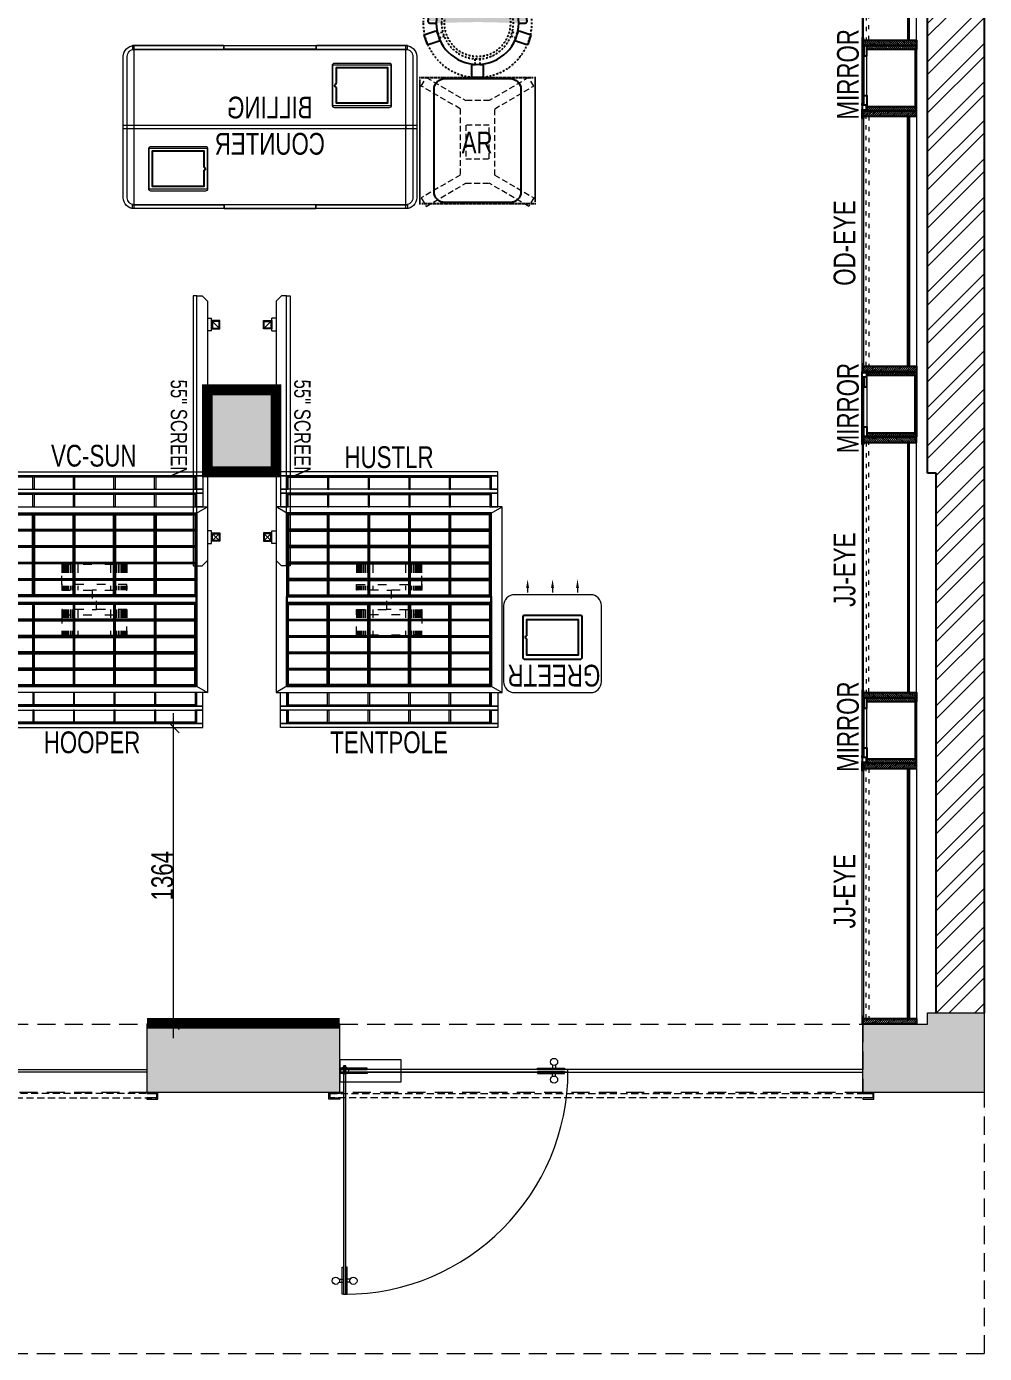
# Model space of a CAD drawing. Header units: feet. Extents: x 6760453 to 6769213, y -5286336 to -5277010.
# Drawn here: x 6764806 to 6769213, y -5286336 to -5280234 of the extents above; entities that cross this region are included whole.
import ezdxf

# ---------------------------------------------------------------- set-up
doc = ezdxf.new("R2010")
doc.units = ezdxf.units.FT
doc.header["$LTSCALE"] = 33
doc.header["$MEASUREMENT"] = 0
doc.header["$PDMODE"] = 3
doc.header["$PDSIZE"] = -1
for name, pattern in [('ACAD_ISO03W100', [30, 12, -18]), ('DASHDOT2', [0.5, 0.25, -0.125, 0, -0.125]), ('DOT', [0.25, 0, -0.25]), ('DOT2', [0.125, 0, -0.125]), ('HIDDEN', [9.525, 6.35, -3.175]), ('HIDDEN2', [4.7625, 3.175, -1.5875]), ('HIDDENX2', [0.75, 0.5, -0.25])]:
    doc.linetypes.add(name, pattern=pattern)
for name, color, linetype, lineweight in [('A-COL', 243, 'Continuous', 9), ('A-Glazing', 4, 'Continuous', 20), ('A-shutter', 8, 'Continuous', 18), ('beam', 90, 'Continuous', 9), ('column hatch', 5, 'Continuous', 0), ('Glazing', 141, 'Continuous', 15), ('HATCH', 9, 'Continuous', 9), ('LENS-DIM', 252, 'Continuous', 5), ('LENS-TEXT', 31, 'Continuous', 5), ('LENS_TEXT', 31, 'Continuous', 5), ('LK-EQPMT', 3, 'Continuous', 18), ('LK-FF&E FLOOR', 1, 'Continuous', 9), ('LK-FF&E WALL', 1, 'Continuous', 9), ('LK-IT', 3, 'Continuous', 18), ('LK-MIRROR', 133, 'Continuous', 13), ('LN-ELEVATION-1', 81, 'Continuous', 25), ('LN-ELEVATION-2', 103, 'Continuous', 20), ('LN-ELEVATION-3', 125, 'Continuous', 18), ('LN-ELEVATION-4', 145, 'Continuous', 13), ('LN-ELEVATION-5', 167, 'Continuous', 5), ('LN-HATCH', 251, 'Continuous', 0), ('PLANO-TXT', 252, 'Continuous', 5), ('rolling shutter', 1, 'Continuous', 5)]:
    doc.layers.add(name, color=color, linetype=linetype, lineweight=lineweight)
doc.layers.add('A-WALL', color=1, linetype='Continuous')
doc.styles.add('LK TXT', font='GILC____.TTF', dxfattribs={"height": 100})
doc.styles.get("Standard").update_dxf_attribs({"font": 'GILC____.TTF'})
doc.dimstyles.new('100MM', dxfattribs={"dimtxt": 100, "dimasz": 50, "dimexe": 65, "dimexo": 65, "dimtad": 1, "dimdec": 0, "dimtxsty": 'Standard', "dimblk": 'OBLIQUE', "dimcen": 2.5, "dimdle": 65, "dimclrd": 256, "dimclre": 256, "dimclrt": 1, "dimadec": 0, "dimazin": 0, "dimtfac": 1, "dimtdec": 0, "dimtmove": 1, "dimatfit": 3, "dimfxl": 1, "dimlwd": -1, "dimlwe": -1, "dimarcsym": 0})

# ---------------------------------------------------------------- blocks, each defined once
blk = doc.blocks.new('AR')
at = {"layer": 'LN-ELEVATION-2', "linetype": 'DOT', "lineweight": 25}
blk.add_lwpolyline([(0, 13.4), (530, 13.4), (530, 593.4), (0, 593.4)], close=True, dxfattribs=at)
at = {"layer": 'LN-ELEVATION-2', "lineweight": 25}
blk.add_lwpolyline([(465, 68.2), (465, 538.2, 0.414214), (415, 588.2), (115, 588.2, 0.414214), (65, 538.2), (65, 68.2, 0.414214), (115, 18.2), (415, 18.2, 0.414214)], format="xyb", close=True, dxfattribs=at)
at = {"layer": 'LN-ELEVATION-4', "linetype": 'HIDDEN2', "ltscale": 0.25}
for points in [[(185.8, 448.9), (5.9, 554), (28.5, 593.4), (211.1, 486.7)], [(344.2, 448.9), (524.1, 554), (501.5, 593.4), (318.9, 486.7)], [(185.8, 144.5), (185.8, 448.9)], [(211.1, 486.7), (318.9, 486.7)], [(344.2, 448.9), (344.2, 144.5)], [(185.8, 144.5), (5.9, 39.3), (28.5, 0), (211.1, 106.7)], [(344.2, 144.5), (524.1, 39.3), (501.5, 0), (318.9, 106.7)], [(318.9, 106.7), (211.1, 106.7)]]:
    blk.add_lwpolyline(points, dxfattribs=at)
blk.add_lwpolyline([(210.8, 374), (319.2, 374), (319.2, 219.4), (210.8, 219.4)], close=True, dxfattribs=at)
blk = doc.blocks.new('DR STOOL')
at = {"layer": 'HATCH'}
h = blk.add_hatch(dxfattribs=at)
h.set_pattern_fill('ANSI36', color=250, angle=-90)
h.set_pattern_definition([(315, (-227.81, 917.3997), (6.173926, -1.683798), [7.9375, -1.5875, 0, -1.5875])])
edge = h.paths.add_edge_path()
edge.add_line((-190, 0), (-218.7, 0))
edge.add_arc((-218.7, 9.1), 9.12, 177.61198, 270, ccw=False)
edge.add_arc((0, 0), 228, 2.38802, 177.61198, ccw=False)
edge.add_arc((218.7, 9.1), 9.12, -90, 2.38802, ccw=False)
edge.add_line((218.7, 0), (190, 0))
edge.add_arc((0, 0), 190, 0, 180)
at = {"layer": 'LN-ELEVATION-1', "color": 1, "ltscale": 100}
for p, q in [((-165.3, 189), (-165.9, 185.1)), ((-165.9, 185.1), (-153.8, 168.3)), ((-128.6, 215.5), (-165.3, 189)), ((-124.7, 214.9), (-128.6, 215.5)), ((-112.7, 198.2), (-124.7, 214.9)), ((124.8, 215), (112.5, 198.3)), ((128.7, 215.6), (124.8, 215)), ((128.7, 215.6), (124.8, 215)), ((165.2, 188.9), (128.7, 215.6)), ((165.2, 188.9), (128.7, 215.6)), ((153.7, 168.4), (165.8, 185)), ((165.8, 185), (165.2, 188.9)), ((165.8, 185), (165.2, 188.9)), ((-243, -52.2), (-244.7, -55.8)), ((-244.7, -55.8), (-230.8, -98.7)), ((-191.3, -35.5), (-243, -52.2)), ((-187.9, -37.2), (-191.3, -35.5)), ((-184.1, -48.8), (-187.9, -37.2)), ((188.1, -37), (184.1, -49.2)), ((191.4, -35.3), (188.1, -37)), ((243, -52.2), (191.4, -35.3)), ((230.7, -98.7), (244.8, -55.8)), ((244.8, -55.8), (243, -52.2)), ((-230.8, -98.7), (-227.2, -100.6)), ((-227.2, -100.6), (-175.6, -83.8)), ((-173.9, -80.4), (-177.8, -68.2)), ((-175.6, -83.8), (-173.9, -80.4)), ((177.7, -68.6), (173.9, -80.2)), ((173.9, -80.2), (175.6, -83.6)), ((175.6, -83.6), (227.2, -100.5)), ((227.2, -100.5), (230.7, -98.7)), ((-22.7, -190.2), (-25.4, -192.9)), ((-25.4, -192.9), (-25.4, -247.2)), ((-10.5, -190.2), (-22.7, -190.2)), ((22.8, -190.2), (9.9, -190.2)), ((25.4, -192.9), (22.8, -190.2)), ((25.4, -247.2), (25.4, -192.9)), ((-25.4, -247.2), (-22.6, -250)), ((-22.6, -250), (22.6, -250)), ((22.6, -250), (25.4, -247.2))]:
    blk.add_line(p, q, dxfattribs=at)
at = {"layer": 'LN-ELEVATION-1', "linetype": 'DASHDOT2'}
for p, q in [((-92.9, 170.8), (-112.7, 198.2)), ((112.5, 198.3), (92.7, 171.1)), ((-153.8, 168.3), (-134.1, 141)), ((-134.1, 141), (-130.4, 140.4)), ((-130.4, 140.4), (-120, 148)), ((-120, 148), (-105.4, 127)), ((-103.5, 159.9), (-93.5, 167.1)), ((-88.2, 139.5), (-103.5, 159.9)), ((-93.5, 167.1), (-92.9, 170.8)), ((103.7, 159.8), (88.2, 139.4)), ((92.7, 171.1), (93.3, 167.4)), ((93.3, 167.4), (103.7, 159.8)), ((105.4, 126.9), (120.1, 147.8)), ((120.1, 147.8), (130, 140.6)), ((130, 140.6), (133.7, 141.2)), ((133.7, 141.2), (153.7, 168.4)), ((-160, -40.5), (-184.1, -48.8)), ((-177.8, -68.2), (-153.4, -60.7)), ((184.1, -49.2), (159.9, -40.8)), ((153.3, -61), (177.7, -68.6)), ((-10.9, -164.6), (-10.5, -190.2)), ((9.9, -190.2), (10.4, -164.7))]:
    blk.add_line(p, q, dxfattribs=at)
at = {"layer": 'LN-ELEVATION-1', "color": 1, "ltscale": 100}
blk.add_lwpolyline([(-190, 0), (-218.7, 0, -0.426474), (-227.8, 9.5, -0.959166), (227.8, 9.5, -0.426474), (218.7, 0), (190, 0)], format="xyb", dxfattribs=at)
at = {"layer": 'LN-ELEVATION-1', "linetype": 'DASHDOT2'}
for radius in [250, 165, 153]:
    blk.add_circle((0, 0), radius, dxfattribs=at)
at = {"layer": 'LN-ELEVATION-1', "color": 1, "ltscale": 100}
blk.add_circle((0, 0), 190, dxfattribs=at)
blk = doc.blocks.new('*U39')
at = {"layer": 'A-shutter', "color": 5, "ltscale": 10}
for points in [[(41038450.5, -1561539.2), (41038450.5, -1561544.2), (41038405.5, -1561544.2), (41038405.5, -1561564.2), (41038450.5, -1561564.2), (41038450.5, -1561569.2), (41038400.5, -1561569.2), (41038400.5, -1561539.2)], [(41040840.5, -1561539.2), (41040840.5, -1561544.2), (41040885.5, -1561544.2), (41040885.5, -1561564.2), (41040840.5, -1561564.2), (41040840.5, -1561569.2), (41040890.5, -1561569.2), (41040890.5, -1561539.2)]]:
    blk.add_lwpolyline(points, close=True, dxfattribs=at)
at = {"layer": 'A-shutter', "color": 5, "linetype": 'HIDDENX2', "ltscale": 2}
blk.add_lwpolyline([(41038405.5, -1561544.2), (41038405.5, -1561564.2), (41040885.5, -1561564.2), (41040885.5, -1561544.2)], close=True, dxfattribs=at)
blk = doc.blocks.new('*U40')
at = {"layer": 'A-shutter', "color": 5, "ltscale": 10}
for points in [[(41038433.5, -1561539.2), (41038433.5, -1561544.2), (41038388.5, -1561544.2), (41038388.5, -1561564.2), (41038433.5, -1561564.2), (41038433.5, -1561569.2), (41038383.5, -1561569.2), (41038383.5, -1561539.2)], [(41040840.5, -1561539.2), (41040840.5, -1561544.2), (41040885.5, -1561544.2), (41040885.5, -1561564.2), (41040840.5, -1561564.2), (41040840.5, -1561569.2), (41040890.5, -1561569.2), (41040890.5, -1561539.2)]]:
    blk.add_lwpolyline(points, close=True, dxfattribs=at)
at = {"layer": 'A-shutter', "color": 5, "linetype": 'HIDDENX2', "ltscale": 2}
blk.add_lwpolyline([(41038388.5, -1561544.2), (41038388.5, -1561564.2), (41040885.5, -1561564.2), (41040885.5, -1561544.2)], close=True, dxfattribs=at)
blk = doc.blocks.new('A$C0752b630')
at = {"layer": 'column hatch'}
h = blk.add_hatch(color=8, dxfattribs=at)
h.dxf.hatch_style = 1
h.paths.add_polyline_path([(-5049, 270), (-5343, 270), (-5343, -40), (-5049, -40)])
h.paths.add_polyline_path([(-5049, -2549), (-5343, -2549), (-5343, -2854), (-5049, -2854)])
h.paths.add_polyline_path([(-2826, -2539), (-3308, -2539), (-3376, -2539), (-3376, -2854), (-2826, -2854)])
h.paths.add_polyline_path([(451, -2539), (-436, -2539), (-436, -2854), (451, -2854)])
h.paths.add_polyline_path([(3417, -2488), (3155, -2488), (3155, -2539), (2858, -2539), (2858, -2854), (3417, -2854)])
h.paths.add_polyline_path([(158, 378), (-158, 378), (-158, 0), (158, 0)])
h.paths.add_polyline_path([(-3101, 286), (-3158, 286), (-3376, 286), (-3376, -19), (-3161, -19), (-3103, -19)])
h.paths.add_polyline_path([(-3085, 3075), (-3365, 3075), (-3365, 2773), (-3085, 2773)])
h.paths.add_polyline_path([(190, 3090), (-158, 3090), (-158, 2714), (190, 2714)])
h.paths.add_polyline_path([(3417, 5272), (3105, 5272), (3105, 4860), (3417, 4860)])
h.paths.add_polyline_path([(3417, 3087), (3105, 3087), (3105, 2748), (3417, 2748)])
at = {"layer": 'LN-HATCH'}
h = blk.add_hatch(dxfattribs=at)
h.set_pattern_fill('ANSI32', color=256, scale=333, angle=180)
h.set_pattern_definition([(225, (-7066004.11, 5282751.5), (88.2999593, -88.2999593), []), (225, (-7066062.98, 5282751.5), (88.2999593, -88.2999593), [])])
h.paths.add_polyline_path([(3417, 2748), (3155, 2748), (3155, -6), (3195, -6), (3195, -2488), (3417, -2488)])
h.paths.add_polyline_path([(3417, 4860), (3187, 4860), (3187, 3087), (3417, 3087)])
h.paths.add_polyline_path([(3105, 5272), (-3365, 5272), (-3365, 3075), (-3135, 3075), (-3135, 5042), (3105, 5042)])
at = {"layer": 'A-COL'}
for p, q in [((-158, 0), (-158, 378)), ((158, 378), (-158, 378)), ((158, 0), (158, 378)), ((158, 0), (-158, 0)), ((3155, -2539), (3155, -2488)), ((3155, -2488), (3417, -2488)), ((3417, -2854), (3417, -2488)), ((451, -2539), (-436, -2539)), ((-436, -2539), (-436, -2854)), ((451, -2854), (451, -2539)), ((2858, -2854), (2858, -2539)), ((2858, -2539), (3155, -2539)), ((451, -2854), (-436, -2854)), ((3417, -2854), (2858, -2854))]:
    blk.add_line(p, q, dxfattribs=at)
at = {"layer": 'A-Glazing'}
for points in [[(-2826, -2748.1), (-436, -2748.1), (-436, -2760.1), (-2826, -2760.1)], [(2858, -2748.1), (451, -2748.1), (451, -2760.1), (2858, -2760.1)]]:
    blk.add_lwpolyline(points, close=True, dxfattribs=at)
at = {"layer": 'A-WALL'}
for p, q in [((3417, -2488), (3417, 4860)), ((3155, -6), (3155, 2748)), ((3195, -6), (3155, -6)), ((3195, -2488), (3195, -6))]:
    blk.add_line(p, q, dxfattribs=at)
at = {"layer": 'beam', "linetype": 'HIDDEN', "ltscale": 0.4}
for p, q in [((3417, -4054), (3417, -2854)), ((-5343, -4054), (3417, -4054))]:
    blk.add_line(p, q, dxfattribs=at)
for points in [[(-2826, -2539), (-436, -2539), (-436, -2854), (-2826, -2854)], [(451, -2539), (2858, -2539), (2858, -2854), (451, -2854)]]:
    blk.add_lwpolyline(points, close=True, dxfattribs=at)
at = {"layer": 'rolling shutter'}
blk.add_blockref('*U39', (-41041276.5, 1558685.2), dxfattribs=at)
at = {"layer": 'rolling shutter', "xscale": -1}
blk.add_blockref('*U40', (41041291.5, 1558685.2), dxfattribs=at)
blk = doc.blocks.new('MIRROR')
at = {"layer": 'LN-HATCH', "ltscale": 0.5}
h = blk.add_hatch(dxfattribs=at)
h.set_pattern_fill('ANSI31', color=256, scale=2)
h.set_pattern_definition([(45, (4060433.7416, 1708720.787), (-4.4901280605, 4.4901280605), [])])
h.paths.add_polyline_path([(212.9, 101.3), (230.9, 101.3), (230.9, -127.7), (212.9, -127.7)])
h.paths.add_polyline_path([(230.9, 95.3), (494.9, 95.3), (494.9, 101.3), (230.9, 101.3)])
h.paths.add_polyline_path([(512.9, 101.3), (494.9, 101.3), (494.9, -127.7), (512.9, -127.7)])
at = {"layer": 'Defpoints'}
blk.add_lwpolyline([(512.9, 101.3), (212.9, 101.3), (212.9, -148.7), (512.9, -148.7)], close=True, dxfattribs=at)
at = {"layer": 'LN-ELEVATION-1'}
for points in [[(212.9, 101.3), (230.9, 101.3), (230.9, -127.7), (212.9, -127.7)], [(230.9, 95.3), (494.9, 95.3), (494.9, 101.3), (230.9, 101.3)], [(512.9, 101.3), (494.9, 101.3), (494.9, -127.7), (512.9, -127.7)], [(259.9, -141.7), (259.9, -127.7), (214.9, -127.7), (214.9, -148.7), (223.9, -148.7), (223.9, -147.2), (216.4, -147.2), (216.4, -141.7)], [(442.9, -141.7), (442.9, -127.7), (487.9, -127.7), (487.9, -148.7), (478.9, -148.7), (478.9, -147.2), (486.4, -147.2), (486.4, -141.7)], [(504.9, -148.7), (504.9, -147.2), (509.4, -147.2), (509.4, -129.2), (487.9, -129.2), (487.9, -127.7), (510.9, -127.7), (510.9, -148.7)]]:
    blk.add_lwpolyline(points, close=True, dxfattribs=at)
at = {"layer": 'LN-ELEVATION-2', "color": 4, "lineweight": 0}
blk.add_lwpolyline([(216.4, -141.7), (486.4, -141.7), (486.4, -147.2), (216.4, -147.2)], close=True, dxfattribs=at)
at = {"layer": 'LN-ELEVATION-2'}
blk.add_lwpolyline([(259.9, -141.7), (442.9, -141.7), (442.9, -127.7), (259.9, -127.7)], close=True, dxfattribs=at)
at = {"layer": 'LN-ELEVATION-4', "ltscale": 0.5}
blk.add_line((478.9, -148.7), (223.9, -148.7), dxfattribs=at)
blk = doc.blocks.new('JJ SH 1200')
at = {"layer": 'LN-HATCH', "ltscale": 0.5}
h = blk.add_hatch(dxfattribs=at)
h.set_pattern_fill('ANSI31', color=256, scale=2)
h.set_pattern_definition([(45, (4097187.331, 1708800.267), (-4.4901280605, 4.4901280605), [])])
h.paths.add_polyline_path([(792.1, 220), (792.1, 30), (786.1, 30), (786.1, 20), (792.1, 20), (792.1, -24), (767.1, -24), (767.1, 220)])
h.paths.add_polyline_path([(-382.9, 180), (767.1, 180), (767.1, 186), (-382.9, 186)])
h.paths.add_polyline_path([(757.1, -24), (757.1, -30), (792.1, -30), (792.1, -24)])
h.paths.add_polyline_path([(-407.9, 220), (-407.9, 30), (-401.9, 30), (-401.9, 20), (-407.9, 20), (-407.9, -24), (-382.9, -24), (-382.9, 220)])
h.paths.add_polyline_path([(-372.9, -24), (-372.9, -30), (-407.9, -30), (-407.9, -24)])
at = {"layer": 'LN-ELEVATION-1', "ltscale": 0.5}
for points in [[(-407.9, 220), (-407.9, 30), (-401.9, 30), (-401.9, 20), (-407.9, 20), (-407.9, -24), (-382.9, -24), (-382.9, 220)], [(-382.9, 180), (767.1, 180), (767.1, 186), (-382.9, 186)], [(792.1, 220), (792.1, 30), (786.1, 30), (786.1, 20), (792.1, 20), (792.1, -24), (767.1, -24), (767.1, 220)], [(-372.9, -24), (-372.9, -30), (-407.9, -30), (-407.9, -24)], [(757.1, -24), (757.1, -30), (792.1, -30), (792.1, -24)]]:
    blk.add_lwpolyline(points, close=True, dxfattribs=at)
at = {"layer": 'LN-ELEVATION-3', "ltscale": 0.5}
for p, q in [((767.1, 220), (-382.9, 220)), ((757.1, -24), (-372.9, -24)), ((-372.9, -30), (757.1, -30))]:
    blk.add_line(p, q, dxfattribs=at)
at = {"layer": 'LN-ELEVATION-4', "linetype": 'ACAD_ISO03W100', "ltscale": 0.05}
blk.add_lwpolyline([(767.1, 0), (-382.9, 0), (-382.9, -12), (767.1, -12)], close=True, dxfattribs=at)
blk = doc.blocks.new('ffgd')
at = {"layer": 'LN-ELEVATION-4', "linetype": 'ACAD_ISO03W100', "ltscale": 0.1}
blk.add_lwpolyline([(0, 47.3), (0, -41.5), (-20, -41.5), (-20, 47.3)], close=True, dxfattribs=at)
at = {"layer": 'LN-ELEVATION-5', "linetype": 'ACAD_ISO03W100', "ltscale": 0.1}
for p, q in [((-159.9, 165.7), (-159.9, 47.3)), ((-159.7, 165.7), (-159.7, 47.3)), ((-159.4, 165.7), (-159.4, 47.3)), ((-159, 165.7), (-159, 47.3)), ((-158.5, 165.7), (-158.5, 47.3)), ((-157.9, 165.7), (-157.9, 47.3)), ((-157.1, 165.7), (-157.1, 47.3)), ((-156.1, 165.7), (-156.1, 47.3)), ((-154.1, 165.7), (-154.1, 47.3)), ((-151.1, 165.7), (-151.1, 47.3)), ((-146.1, 165.7), (-146.1, 47.3)), ((-141.1, 165.7), (-141.1, 47.3)), ((-135.1, 165.7), (-135.1, 47.3)), ((-128.1, 165.7), (-128.1, 47.3)), ((-120.1, 165.7), (-120.1, 47.3)), ((-111.1, 165.7), (-111.1, 47.3)), ((-102.1, 165.7), (-102.1, 47.3)), ((-85, 165.7), (-85, 47.3)), ((65, 165.7), (65, 47.3)), ((82.1, 165.7), (82.1, 47.3)), ((91.1, 165.7), (91.1, 47.3)), ((100.1, 165.7), (100.1, 47.3)), ((108.1, 165.7), (108.1, 47.3)), ((115.1, 165.7), (115.1, 47.3)), ((121.1, 165.7), (121.1, 47.3)), ((126.1, 165.7), (126.1, 47.3)), ((131.1, 165.7), (131.1, 47.3)), ((134.1, 165.7), (134.1, 47.3)), ((136.1, 165.7), (136.1, 47.3)), ((137.1, 165.7), (137.1, 47.3)), ((137.9, 165.7), (137.9, 47.3)), ((138.5, 165.7), (138.5, 47.3)), ((139, 165.7), (139, 47.3)), ((139.4, 165.7), (139.4, 47.3)), ((139.7, 165.7), (139.7, 47.3)), ((139.9, 165.7), (139.9, 47.3)), ((-159.9, -41.5), (-159.9, -159.9)), ((-159.7, -41.5), (-159.7, -159.9)), ((-159.4, -41.5), (-159.4, -159.9)), ((-159, -41.5), (-159, -159.9)), ((-158.5, -41.5), (-158.5, -159.9)), ((-157.9, -41.5), (-157.9, -159.9)), ((-157.1, -41.5), (-157.1, -159.9)), ((-156.1, -41.5), (-156.1, -159.9)), ((-154.1, -41.5), (-154.1, -159.9)), ((-151.1, -41.5), (-151.1, -159.9)), ((-146.1, -41.5), (-146.1, -159.9)), ((-141.1, -41.5), (-141.1, -159.9)), ((-135.1, -41.5), (-135.1, -159.9)), ((-128.1, -41.5), (-128.1, -159.9)), ((-120.1, -41.5), (-120.1, -159.9)), ((-111.1, -41.5), (-111.1, -159.9)), ((-102.1, -41.5), (-102.1, -159.9)), ((-85, -41.5), (-85, -159.9)), ((65, -41.5), (65, -159.9)), ((82.1, -41.5), (82.1, -159.9)), ((91.1, -41.5), (91.1, -159.9)), ((100.1, -41.5), (100.1, -159.9)), ((108.1, -41.5), (108.1, -159.9)), ((115.1, -41.5), (115.1, -159.9)), ((121.1, -41.5), (121.1, -159.9)), ((126.1, -41.5), (126.1, -159.9)), ((131.1, -41.5), (131.1, -159.9)), ((134.1, -41.5), (134.1, -159.9)), ((136.1, -41.5), (136.1, -159.9)), ((137.1, -41.5), (137.1, -159.9)), ((137.9, -41.5), (137.9, -159.9)), ((138.5, -41.5), (138.5, -159.9)), ((139, -41.5), (139, -159.9)), ((139.4, -41.5), (139.4, -159.9)), ((139.7, -41.5), (139.7, -159.9)), ((139.9, -41.5), (139.9, -159.9))]:
    blk.add_line(p, q, dxfattribs=at)
for points in [[(140, 73), (140, 165.7), (-160, 165.7), (-160, 73)], [(140, -67.1), (140, -159.9), (-160, -159.9), (-160, -67.1)]]:
    blk.add_lwpolyline(points, dxfattribs=at)
for points in [[(140, 73), (140, 47.3), (-160, 47.3), (-160, 73)], [(140, -41.5), (140, -67.1), (-160, -67.1), (-160, -41.5)]]:
    blk.add_lwpolyline(points, close=True, dxfattribs=at)
blk = doc.blocks.new('EURO 1040 x 1175')
at = {"layer": 'LN-ELEVATION-1'}
for points in [[(-470, -327.4), (470, -327.4), (470, 467.6), (-470, 467.6)], [(-470, 85.1), (470, 85.1), (470, 467.6), (-470, 467.6)], [(-283.2, 85.1), (-277.2, 85.1), (-277.2, 467.6), (-283.2, 467.6)], [(-96.4, 85.1), (-90.4, 85.1), (-90.4, 467.6), (-96.4, 467.6)], [(90.4, 85.1), (96.4, 85.1), (96.4, 467.6), (90.4, 467.6)], [(277.2, 85.1), (283.2, 85.1), (283.2, 467.6), (277.2, 467.6)], [(-470, 386.6), (-283.2, 386.6), (-283.2, 392.6), (-470, 392.6)], [(-277.2, 386.6), (-96.4, 386.6), (-96.4, 392.6), (-277.2, 392.6)], [(-90.4, 386.6), (90.4, 386.6), (90.4, 392.6), (-90.4, 392.6)], [(96.4, 386.6), (277.2, 386.6), (277.2, 392.6), (96.4, 392.6)], [(283.2, 386.6), (470, 386.6), (470, 392.6), (283.2, 392.6)], [(-470, 311.2), (-283.2, 311.2), (-283.2, 317.2), (-470, 317.2)], [(-277.2, 311.2), (-96.4, 311.2), (-96.4, 317.2), (-277.2, 317.2)], [(-90.4, 311.2), (90.4, 311.2), (90.4, 317.2), (-90.4, 317.2)], [(96.4, 311.2), (277.2, 311.2), (277.2, 317.2), (96.4, 317.2)], [(283.2, 311.2), (470, 311.2), (470, 317.2), (283.2, 317.2)], [(-470, 235.8), (-283.2, 235.8), (-283.2, 241.8), (-470, 241.8)], [(-277.2, 235.8), (-96.4, 235.8), (-96.4, 241.8), (-277.2, 241.8)], [(-90.4, 235.8), (90.4, 235.8), (90.4, 241.8), (-90.4, 241.8)], [(96.4, 235.8), (277.2, 235.8), (277.2, 241.8), (96.4, 241.8)], [(283.2, 235.8), (470, 235.8), (470, 241.8), (283.2, 241.8)], [(-470, 160.4), (-283.2, 160.4), (-283.2, 166.4), (-470, 166.4)], [(-277.2, 160.4), (-96.4, 160.4), (-96.4, 166.4), (-277.2, 166.4)], [(-90.4, 160.4), (90.4, 160.4), (90.4, 166.4), (-90.4, 166.4)], [(96.4, 160.4), (277.2, 160.4), (277.2, 166.4), (96.4, 166.4)], [(283.2, 160.4), (470, 160.4), (470, 166.4), (283.2, 166.4)], [(-470, 85.1), (470, 85.1), (470, 55.1), (-470, 55.1)], [(-470, 55.1), (470, 55.1), (470, -327.4), (-470, -327.4)], [(-283.2, 55.1), (-277.2, 55.1), (-277.2, -327.4), (-283.2, -327.4)], [(-96.4, 55.1), (-90.4, 55.1), (-90.4, -327.4), (-96.4, -327.4)], [(90.4, 55.1), (96.4, 55.1), (96.4, -327.4), (90.4, -327.4)], [(277.2, 55.1), (283.2, 55.1), (283.2, -327.4), (277.2, -327.4)], [(-470, -20.3), (-283.2, -20.3), (-283.2, -26.3), (-470, -26.3)], [(-277.2, -20.3), (-96.4, -20.3), (-96.4, -26.3), (-277.2, -26.3)], [(-90.4, -20.3), (90.4, -20.3), (90.4, -26.3), (-90.4, -26.3)], [(96.4, -20.3), (277.2, -20.3), (277.2, -26.3), (96.4, -26.3)], [(283.2, -20.3), (470, -20.3), (470, -26.3), (283.2, -26.3)], [(-470, -95.7), (-283.2, -95.7), (-283.2, -101.7), (-470, -101.7)], [(-277.2, -95.7), (-96.4, -95.7), (-96.4, -101.7), (-277.2, -101.7)], [(-90.4, -95.7), (90.4, -95.7), (90.4, -101.7), (-90.4, -101.7)], [(96.4, -95.7), (277.2, -95.7), (277.2, -101.7), (96.4, -101.7)], [(283.2, -95.7), (470, -95.7), (470, -101.7), (283.2, -101.7)], [(-470, -171.1), (-283.2, -171.1), (-283.2, -177.1), (-470, -177.1)], [(-277.2, -171.1), (-96.4, -171.1), (-96.4, -177.1), (-277.2, -177.1)], [(-90.4, -171.1), (90.4, -171.1), (90.4, -177.1), (-90.4, -177.1)], [(96.4, -171.1), (277.2, -171.1), (277.2, -177.1), (96.4, -177.1)], [(283.2, -171.1), (470, -171.1), (470, -177.1), (283.2, -177.1)], [(-470, -246.4), (-283.2, -246.4), (-283.2, -252.4), (-470, -252.4)], [(-277.2, -246.4), (-96.4, -246.4), (-96.4, -252.4), (-277.2, -252.4)], [(-90.4, -246.4), (90.4, -246.4), (90.4, -252.4), (-90.4, -252.4)], [(96.4, -246.4), (277.2, -246.4), (277.2, -252.4), (96.4, -252.4)], [(283.2, -246.4), (470, -246.4), (470, -252.4), (283.2, -252.4)]]:
    blk.add_lwpolyline(points, close=True, dxfattribs=at)
for points in [[(-283.2, 461.6), (-464, 461.6), (-464, 317.2)], [(-96.4, 461.6), (-277.2, 461.6)], [(90.4, 461.6), (-90.4, 461.6)], [(277.2, 461.6), (96.4, 461.6)], [(464, 317.2), (464, 461.6), (283.2, 461.6)], [(-464, 311.2), (-464, 241.8)], [(464, 241.8), (464, 311.2)], [(-464, 235.8), (-464, 166.4)], [(464, 166.4), (464, 235.8)], [(-464, 160.4), (-464, 91.1), (-283.2, 91.1)], [(283.2, 91.1), (464, 91.1), (464, 160.4)], [(-277.2, 91.1), (-96.4, 91.1)], [(-90.4, 91.1), (90.4, 91.1)], [(96.4, 91.1), (277.2, 91.1)], [(-464, -20.3), (-464, 49.1), (-283.2, 49.1)], [(-277.2, 49.1), (-96.4, 49.1)], [(-90.4, 49.1), (90.4, 49.1)], [(96.4, 49.1), (277.2, 49.1)], [(283.2, 49.1), (464, 49.1), (464, -20.3)], [(-464, -95.7), (-464, -26.3)], [(464, -26.3), (464, -95.7)], [(-464, -171.1), (-464, -101.7)], [(464, -101.7), (464, -171.1)], [(-283.2, -321.4), (-464, -321.4), (-464, -177.1)], [(464, -177.1), (464, -321.4), (283.2, -321.4)], [(-96.4, -321.4), (-277.2, -321.4)], [(90.4, -321.4), (-90.4, -321.4)], [(277.2, -321.4), (96.4, -321.4)]]:
    blk.add_lwpolyline(points, dxfattribs=at)
at = {"layer": 'LN-ELEVATION-2'}
blk.add_lwpolyline([(-520, -357.4), (520, -357.4), (520, 497.6), (-520, 497.6)], close=True, dxfattribs=at)
for points in [[(-470, 467.6), (-520, 497.6)], [(470, 467.6), (520, 497.6)], [(-470, -327.4), (-520, -357.4)], [(470, -327.4), (520, -357.4)]]:
    blk.add_lwpolyline(points, dxfattribs=at)
at = {"layer": 'LN-ELEVATION-3'}
for points in [[(-500, 559.6), (500, 559.6), (500, 577.6), (-500, 577.6)], [(-500, 497.6), (-470, 497.6), (-470, 559.6), (-500, 559.6)], [(470, 497.6), (500, 497.6), (500, 559.6), (470, 559.6)], [(-500, -357.4), (-470, -357.4), (-470, -419.4), (-500, -419.4)], [(470, -357.4), (500, -357.4), (500, -419.4), (470, -419.4)], [(-500, -419.4), (500, -419.4), (500, -437.4), (-500, -437.4)]]:
    blk.add_lwpolyline(points, close=True, dxfattribs=at)
at = {"layer": 'LN-ELEVATION-4'}
for points in [[(-500, 639.6), (500, 639.6), (500, 657.6), (-500, 657.6)], [(-500, 577.6), (-470, 577.6), (-470, 639.6), (-500, 639.6)], [(470, 577.6), (500, 577.6), (500, 639.6), (470, 639.6)], [(-470, 497.6), (-464, 497.6), (-464, 559.6), (-470, 559.6)], [(-464, 553.6), (-283.2, 553.6), (-283.2, 559.6), (-464, 559.6)], [(-283.2, 497.6), (-277.2, 497.6), (-277.2, 559.6), (-283.2, 559.6)], [(-277.2, 553.6), (-96.4, 553.6), (-96.4, 559.6), (-277.2, 559.6)], [(-96.4, 497.6), (-90.4, 497.6), (-90.4, 559.6), (-96.4, 559.6)], [(-90.4, 553.6), (90.4, 553.6), (90.4, 559.6), (-90.4, 559.6)], [(90.4, 497.6), (96.4, 497.6), (96.4, 559.6), (90.4, 559.6)], [(96.4, 553.6), (277.2, 553.6), (277.2, 559.6), (96.4, 559.6)], [(277.2, 497.6), (283.2, 497.6), (283.2, 559.6), (277.2, 559.6)], [(283.2, 553.6), (464, 553.6), (464, 559.6), (283.2, 559.6)], [(464, 497.6), (470, 497.6), (470, 559.6), (464, 559.6)], [(-470, -357.4), (-464, -357.4), (-464, -419.4), (-470, -419.4)], [(-283.2, -357.4), (-277.2, -357.4), (-277.2, -419.4), (-283.2, -419.4)], [(-96.4, -357.4), (-90.4, -357.4), (-90.4, -419.4), (-96.4, -419.4)], [(90.4, -357.4), (96.4, -357.4), (96.4, -419.4), (90.4, -419.4)], [(277.2, -357.4), (283.2, -357.4), (283.2, -419.4), (277.2, -419.4)], [(464, -357.4), (470, -357.4), (470, -419.4), (464, -419.4)], [(-464, -413.4), (-283.2, -413.4), (-283.2, -419.4), (-464, -419.4)], [(-277.2, -413.4), (-96.4, -413.4), (-96.4, -419.4), (-277.2, -419.4)], [(-90.4, -413.4), (90.4, -413.4), (90.4, -419.4), (-90.4, -419.4)], [(96.4, -413.4), (277.2, -413.4), (277.2, -419.4), (96.4, -419.4)], [(283.2, -413.4), (464, -413.4), (464, -419.4), (283.2, -419.4)], [(-500, -437.4), (-470, -437.4), (-470, -499.4), (-500, -499.4)], [(470, -437.4), (500, -437.4), (500, -499.4), (470, -499.4)], [(-500, -499.4), (500, -499.4), (500, -517.4), (-500, -517.4)]]:
    blk.add_lwpolyline(points, close=True, dxfattribs=at)
at = {"layer": 'LN-ELEVATION-5'}
for points in [[(-470, 577.6), (-464, 577.6), (-464, 639.6), (-470, 639.6)], [(-464, 633.6), (-283.2, 633.6), (-283.2, 639.6), (-464, 639.6)], [(-283.2, 577.6), (-277.2, 577.6), (-277.2, 639.6), (-283.2, 639.6)], [(-277.2, 633.6), (-96.4, 633.6), (-96.4, 639.6), (-277.2, 639.6)], [(-96.4, 577.6), (-90.4, 577.6), (-90.4, 639.6), (-96.4, 639.6)], [(-90.4, 633.6), (90.4, 633.6), (90.4, 639.6), (-90.4, 639.6)], [(90.4, 577.6), (96.4, 577.6), (96.4, 639.6), (90.4, 639.6)], [(96.4, 633.6), (277.2, 633.6), (277.2, 639.6), (96.4, 639.6)], [(277.2, 577.6), (283.2, 577.6), (283.2, 639.6), (277.2, 639.6)], [(283.2, 633.6), (464, 633.6), (464, 639.6), (283.2, 639.6)], [(464, 577.6), (470, 577.6), (470, 639.6), (464, 639.6)], [(-470, -437.4), (-464, -437.4), (-464, -499.4), (-470, -499.4)], [(-283.2, -437.4), (-277.2, -437.4), (-277.2, -499.4), (-283.2, -499.4)], [(-96.4, -437.4), (-90.4, -437.4), (-90.4, -499.4), (-96.4, -499.4)], [(90.4, -437.4), (96.4, -437.4), (96.4, -499.4), (90.4, -499.4)], [(277.2, -437.4), (283.2, -437.4), (283.2, -499.4), (277.2, -499.4)], [(464, -437.4), (470, -437.4), (470, -499.4), (464, -499.4)], [(-464, -493.4), (-283.2, -493.4), (-283.2, -499.4), (-464, -499.4)], [(-277.2, -493.4), (-96.4, -493.4), (-96.4, -499.4), (-277.2, -499.4)], [(-90.4, -493.4), (90.4, -493.4), (90.4, -499.4), (-90.4, -499.4)], [(96.4, -493.4), (277.2, -493.4), (277.2, -499.4), (96.4, -499.4)], [(283.2, -493.4), (464, -493.4), (464, -499.4), (283.2, -499.4)]]:
    blk.add_lwpolyline(points, close=True, dxfattribs=at)
at = {"layer": 'LENS-DIM'}
blk.add_blockref('ffgd', (10, 67.1), dxfattribs=at)
blk = doc.blocks.new('GREETR 450x450')
at = {"layer": 'LN-ELEVATION-1', "linetype": 'ByBlock', "lineweight": -2}
for p, q in [((481.3, 339.7), (461, 339.7)), ((481.3, 225), (461, 225)), ((481.3, 110.3), (461, 110.3))]:
    blk.add_line(p, q, dxfattribs=at)
at = {"layer": 'LN-ELEVATION-1'}
for points in [[(355.5, 98.3), (355.5, 352.3, 0.414214), (345.5, 362.3), (163.5, 362.3, 0.414214), (153.5, 352.3), (153.5, 98.3, 0.414214), (163.5, 88.3), (345.5, 88.3, 0.414214)], [(264, 342.8), (336.5, 342.8), (336.5, 107.8), (172.5, 107.8), (172.5, 342.8), (245, 342.8, 0.327538), (246.9, 344.2, -0.733799), (262.1, 344.2, 0.327538)]]:
    blk.add_lwpolyline(points, format="xyb", close=True, dxfattribs=at)
at = {"layer": 'LN-ELEVATION-1', "linetype": 'ByBlock', "lineweight": -2}
for points in [[(481.3, 346.4), (481.3, 333.1), (521.3, 339.7)], [(481.3, 231.7), (481.3, 218.3), (521.3, 225)], [(481.3, 116.9), (481.3, 103.6), (521.3, 110.3)]]:
    blk.add_solid(points, dxfattribs=at)
at = {"layer": 'LN-ELEVATION-2'}
blk.add_lwpolyline([(50, 0), (400, 0, 0.414214), (450, 50), (450, 400, 0.414214), (400, 450), (50, 450, 0.414214), (0, 400), (0, 50, 0.414214)], format="xyb", close=True, dxfattribs=at)
at = {"layer": 'LENS-TEXT', "color": 0, "linetype": 'Continuous', "ltscale": 3, "insert": (78.9, 218.7), "char_height": 100, "attachment_point": 5, "rotation": 90, "style": 'LK TXT'}
blk.add_mtext_dynamic_manual_height_columns('GREETR', width=353.056, gutter_width=0.5, heights=[0], dxfattribs=at)
blk = doc.blocks.new('Entrance Door')
at = {"layer": 'Glazing', "ltscale": 111}
blk.add_hatch(color=256, dxfattribs=at).paths.add_polyline_path([(18, -34.8), (18, -1235), (30, -1235), (30, -34.8)])
at = {"layer": 'Glazing'}
for p, q in [((30, -54.2), (18, -66.2)), ((1117.8, -31.3), (1117.8, -54.3)), ((1117.8, -89.2), (1117.8, -66.3)), ((1132.8, -31.3), (1132.8, -54.3)), ((1132.8, -89.2), (1132.8, -66.3))]:
    blk.add_line(p, q, dxfattribs=at)
at = {"layer": 'Glazing', "ltscale": 44}
for p, q in [((-4.9, -1156.3), (18, -1156.3)), ((-4.9, -1171.3), (18, -1171.3)), ((52.9, -1156.3), (30, -1156.3)), ((52.9, -1171.3), (30, -1171.3))]:
    blk.add_line(p, q, dxfattribs=at)
at = {"layer": 'Glazing'}
for points in [[(320, -120.5), (0, -120.5), (0, 0), (320, 0)], [(0, -54.2), (142.5, -54.2), (142.5, -46.8), (0, -46.8)], [(0, -66.2), (142.5, -66.2), (142.5, -73.7), (0, -73.7)], [(1180.8, -54.3), (1038.3, -54.3), (1038.3, -46.8), (1180.8, -46.8)], [(1180.8, -66.3), (1038.3, -66.3), (1038.3, -73.8), (1180.8, -73.8)]]:
    blk.add_lwpolyline(points, close=True, dxfattribs=at)
at = {"layer": 'Glazing', "ltscale": 222}
blk.add_lwpolyline([(-1.5, -66.2), (1198.8, -66.2), (1198.8, -54.2), (-1.5, -54.2)], close=True, dxfattribs=at)
at = {"layer": 'Glazing', "ltscale": 111}
blk.add_lwpolyline([(18, -34.8), (18, -1235), (30, -1235), (30, -34.8)], close=True, dxfattribs=at)
at = {"layer": 'Glazing', "ltscale": 44}
for points in [[(18, -1092.5), (18, -1235), (10.5, -1235), (10.5, -1092.5)], [(30, -1092.5), (30, -1235), (37.5, -1235), (37.5, -1092.5)]]:
    blk.add_lwpolyline(points, close=True, dxfattribs=at)
at = {"layer": 'Glazing'}
for centre, radius in [((1125.3, -13.9), 19), ((24, -58.7), 19.8), ((1125.3, -106.6), 19)]:
    blk.add_circle(centre, radius, dxfattribs=at)
at = {"layer": 'Glazing', "ltscale": 44}
for centre in [(-22.4, -1163.8), (70.4, -1163.8)]:
    blk.add_circle(centre, 19, dxfattribs=at)
at = {"layer": 'Glazing', "ltscale": 222}
blk.add_arc((24, -60.2), 1174.8, 270, 359.99955, dxfattribs=at)
blk = doc.blocks.new('_Oblique')
at = {"color": 0, "lineweight": -2}
blk.add_line((-0.5, -0.5), (0.5, 0.5), dxfattribs=at)
blk = doc.blocks.new('*D44')
at = {"layer": 'Defpoints', "color": 0}
for p in [(6765474.5, -5283457.2), (6765483.1, -5283457.2), (6765474.5, -5284821.2)]:
    blk.add_point(p, dxfattribs=at)
at = {"layer": 'LENS-DIM'}
blk.add_line((6765483.1, -5284886.2), (6765483.1, -5283392.2), dxfattribs=at)
at = {"layer": 'LENS-DIM', "linetype": 'DOT2'}
for p, q in [((6765539.5, -5283457.2), (6765548.1, -5283457.2)), ((6765539.5, -5284821.2), (6765548.1, -5284821.2))]:
    blk.add_line(p, q, dxfattribs=at)
at = {"layer": 'LENS-DIM', "xscale": 50, "yscale": 50, "zscale": 50}
for p, rotation in [((6765483.1, -5283457.2), 90), ((6765483.1, -5284821.2), 270)]:
    blk.add_blockref('_Oblique', p, dxfattribs=dict(at, rotation=rotation))
at = {"layer": 'LENS-DIM', "color": 1, "insert": (6765431.4, -5284139.2), "char_height": 100, "attachment_point": 5, "rotation": 90}
blk.add_mtext('1364', dxfattribs=at)
blk = doc.blocks.new('I-PAD Frame')
at = {"color": 3, "linetype": 'Continuous'}
blk.add_lwpolyline([(357868.7, -232321.1), (358122.7, -232321.1, 0.414214), (358132.7, -232311.1), (358132.7, -232129.1, 0.414214), (358122.7, -232119.1), (357868.7, -232119.1, 0.414214), (357858.7, -232129.1), (357858.7, -232311.1, 0.414214)], format="xyb", close=True, dxfattribs=at)
at = {"color": 3, "linetype": 'Continuous', "lineweight": 25}
blk.add_lwpolyline([(358113.2, -232229.7), (358113.2, -232302.1), (357878.2, -232302.1), (357878.2, -232138.1), (358113.2, -232138.1), (358113.2, -232210.6, 0.327538), (358114.6, -232212.5, -0.733799), (358114.6, -232227.8, 0.327538)], format="xyb", close=True, dxfattribs=at)
blk = doc.blocks.new('Billing Counter-1350')
at = {"color": 5, "linetype": 'HIDDENX2', "ltscale": 0.025}
for p, q in [((-625, -375), (-625, 375)), ((625, -375), (625, 375))]:
    blk.add_line(p, q, dxfattribs=at)
at = {"color": 0, "linetype": 'Continuous'}
for p, q in [((625, 375), (-625, 375)), ((675, -325), (675, 325)), ((-625, -375), (625, -375))]:
    blk.add_line(p, q, dxfattribs=at)
at = {"color": 2, "linetype": 'Continuous'}
blk.add_line((624, -375), (625, -375), dxfattribs=at)
at = {"color": 2, "linetype": 'HIDDENX2', "ltscale": 0.025}
for points in [[(-633, 375), (-212.4, 375), (-212.4, 358), (-633, 358)], [(210.3, 375), (-210.3, 375), (-210.3, 358), (210.3, 358)], [(212.3, 375), (632.9, 375), (632.9, 358), (212.3, 358)], [(-633, -375), (-212.4, -375), (-212.4, -358), (-633, -358)], [(210.3, -375), (-210.3, -375), (-210.3, -358), (210.3, -358)], [(212.3, -375), (632.9, -375), (632.9, -358), (212.3, -358)]]:
    blk.add_lwpolyline(points, close=True, dxfattribs=at)
at = {"color": 5, "linetype": 'Continuous'}
for points in [[(-555.9, 97.3), (-288.9, 97.3), (-288.9, 286.2), (-555.9, 286.2)], [(555.9, -97.3), (288.9, -97.3), (288.9, -286.2), (555.9, -286.2)]]:
    blk.add_lwpolyline(points, close=True, dxfattribs=at)
at = {"color": 5, "linetype": 'HIDDENX2', "ltscale": 0.025}
blk.add_lwpolyline([(625, 8.5), (-625, 8.5), (-625, -8.5), (625, -8.5)], close=True, dxfattribs=at)
at = {"color": 0, "linetype": 'Continuous'}
for centre, start, end in [((-625, 325), 90, 180), ((625, 325), 0, 90), ((625, -325), 270, 0)]:
    blk.add_arc(centre, 50, start, end, dxfattribs=at)
at = {"layer": 'LN-ELEVATION-2'}
blk.add_line((-675, 325), (-675, -325), dxfattribs=at)
for points in [[(625, 375), (-625, 375, 0.414214), (-675, 325), (-675, -325, 0.414214), (-625, -375), (625, -375, 0.414214), (675, -325), (675, 325, 0.414214)], [(625, 357), (-625, 357, 0.414214), (-657, 325), (-657, -325, 0.414214), (-625, -357), (625, -357, 0.414214), (657, -325), (657, 325, 0.414214)]]:
    blk.add_lwpolyline(points, format="xyb", close=True, dxfattribs=at)
blk.add_lwpolyline([(-675, -8.5), (675, -8.5), (675, 8.5), (-675, 8.5)], close=True, dxfattribs=at)
blk.add_arc((-625, -325), 50, 180, 270, dxfattribs=at)
at = {"color": 2, "linetype": 'Continuous', "xscale": -1, "rotation": 180}
blk.add_blockref('I-PAD Frame', (-358418.2, -232028.4), dxfattribs=at)
at = {"color": 2, "linetype": 'Continuous', "xscale": -1}
blk.add_blockref('I-PAD Frame', (358418.2, 232028.4), dxfattribs=at)
at = {"layer": 'LENS-TEXT', "color": 0, "linetype": 'Continuous', "ltscale": 3, "insert": (1, 5.6), "char_height": 100, "attachment_point": 5, "style": 'LK TXT'}
blk.add_mtext_dynamic_manual_height_columns('BILLING COUNTER', width=353.056, gutter_width=0.5, heights=[0], dxfattribs=at)
blk = doc.blocks.new('55INCH')
at = {"layer": 'LK-EQPMT', "ltscale": 12}
for p, q in [((2111558.8, 1135690.5), (2111583.2, 1135690.5)), ((2111583.2, 1135690.5), (2111607.7, 1135666)), ((2111607.7, 1134473.9), (2111607.7, 1135666)), ((2111607.7, 1135587.9), (2111627.2, 1135587.9)), ((2111627.2, 1135587.9), (2111627.2, 1135529.3)), ((2111627.2, 1135529.3), (2111607.7, 1135529.3)), ((2111627.2, 1134610.6), (2111607.7, 1134610.6)), ((2111627.2, 1134610.6), (2111627.2, 1134552)), ((2111607.7, 1134552), (2111627.2, 1134552)), ((2111583.2, 1134449.5), (2111607.7, 1134473.9)), ((2111558.8, 1134449.5), (2111583.2, 1134449.5))]:
    blk.add_line(p, q, dxfattribs=at)
at = {"layer": 'LK-EQPMT'}
for p, q in [((2111661.6, 1135543.3), (2111631, 1135573.9)), ((2111661.6, 1135573.9), (2111631, 1135543.3)), ((2111661.6, 1134597.1), (2111631, 1134566.5))]:
    blk.add_line(p, q, dxfattribs=at)
at = {"layer": 'LK-EQPMT', "ltscale": 12}
blk.add_lwpolyline([(2111542.6, 1135690.5), (2111558.8, 1135690.5), (2111558.8, 1134449.5), (2111542.6, 1134449.5)], close=True, dxfattribs=at)
at = {"layer": 'LK-EQPMT'}
for points in [[(2111627.2, 1135577.7), (2111627.2, 1135539.5), (2111665.4, 1135539.5), (2111665.4, 1135577.7)], [(2111631, 1135573.9), (2111631, 1135543.3), (2111661.6, 1135543.3), (2111661.6, 1135573.9)], [(2111627.2, 1134562.7), (2111627.2, 1134600.9), (2111665.4, 1134600.9), (2111665.4, 1134562.7)], [(2111631, 1134566.5), (2111631, 1134597.1), (2111661.6, 1134597.1), (2111661.6, 1134566.5)]]:
    blk.add_lwpolyline(points, close=True, dxfattribs=at)

msp = doc.modelspace()

# ---------------------------------------------------------------- linework, layer by layer
at = {"layer": 'LK-MIRROR', "linetype": 'ACAD_ISO03W100', "ltscale": 0.05, "const_width": 50}
msp.add_lwpolyline([(6765954.2, -5281904.2), (6765638.2, -5281904.2), (6765638.2, -5282282.2), (6765954.2, -5282282.2)], close=True, dxfattribs=at)
msp.add_lwpolyline([(6765360.2, -5284817.9), (6766247.2, -5284817.9)], dxfattribs=at)

# ---------------------------------------------------------------- block references
at = {"layer": 'A-Glazing', "xscale": 0.8748404702499005, "yscale": 0.8748404702499005, "zscale": 0.8748404702499005, "rotation": 1.10906808705e-05}
msp.add_blockref('Entrance Door', (6766248.5, -5284983.6), dxfattribs=at)
at = {"layer": 'LENS-DIM', "color": 2}
msp.add_blockref('A$C0752b630', (6765796.2, -5282282.2), dxfattribs=at)
at = {"layer": 'LK-FF&E FLOOR', "xscale": -1}
for name, p in [('DR STOOL', (6766881, -5280218)), ('Billing Counter-1350', (6765926.6, -5280696.2)), ('AR', (6767146, -5281061.4)), ('EURO 1040 x 1175', (6765118.2, -5282939.8))]:
    msp.add_blockref(name, p, dxfattribs=at)
at = {"layer": 'LK-FF&E FLOOR'}
msp.add_blockref('EURO 1040 x 1175', (6766474.2, -5282939.8), dxfattribs=at)
at = {"layer": 'LK-FF&E FLOOR', "rotation": 89.99999999999999}
msp.add_blockref('GREETR 450x450', (6767451.2, -5283297.2), dxfattribs=at)
at = {"layer": 'LK-FF&E WALL', "rotation": 270}
for name, p in [('JJ SH 1200', (6768681.2, -5279529.1)), ('MIRROR', (6768799.8, -5280108.3)), ('JJ SH 1200', (6768681.2, -5282529.1)), ('MIRROR', (6768799.8, -5283108.3))]:
    msp.add_blockref(name, p, dxfattribs=at)
at = {"layer": 'LK-FF&E WALL', "xscale": -1, "rotation": 270}
for name, p in [('JJ SH 1200', (6768681.2, -5281413.3)), ('MIRROR', (6768799.8, -5282334.2)), ('JJ SH 1200', (6768681.2, -5284413.3))]:
    msp.add_blockref(name, p, dxfattribs=at)
at = {"layer": 'LK-IT', "xscale": -1, "rotation": 180}
msp.add_blockref('55INCH', (4654030.5, -4147023.3), dxfattribs=at)
at = {"layer": 'LK-IT', "rotation": 180}
msp.add_blockref('55INCH', (8877561.8, -4147023.3), dxfattribs=at)

# ---------------------------------------------------------------- texts
at = {"layer": 'LENS-TEXT', "color": 0, "linetype": 'Continuous', "ltscale": 3, "insert": (6766879.3, -5280767.5), "char_height": 100, "attachment_point": 5, "style": 'LK TXT'}
msp.add_mtext_dynamic_manual_height_columns('AR', width=237.441, gutter_width=12.5, heights=[0], dxfattribs=at)
at = {"layer": 'LENS-TEXT', "color": 0, "linetype": 'Continuous', "ltscale": 3, "char_height": 75, "width": 783.964, "attachment_point": 5, "rotation": 270, "style": 'LK TXT'}
for insert in [(6765506.8, -5282084.7), (6766075, -5282084.7)]:
    msp.add_mtext('\\pt225;55" SCREEN', dxfattribs=dict(at, insert=insert))
at = {"layer": 'LENS_TEXT', "linetype": 'Continuous', "ltscale": 3, "char_height": 100, "width": 324.474, "attachment_point": 5, "rotation": 90, "style": 'LK TXT'}
for insert in [(6768585.6, -5280453.7), (6768585.6, -5281988.7), (6768585.6, -5283453.7)]:
    msp.add_mtext('{\\C7;MIRROR}', dxfattribs=dict(at, insert=insert))
at = {"layer": 'PLANO-TXT', "linetype": 'Continuous', "ltscale": 3, "char_height": 100, "width": 244.677, "attachment_point": 5, "rotation": 90, "style": 'LK TXT'}
for s, insert in [('OD-EYE', (6768569.9, -5281229.5)), ('JJ-EYE', (6768569.9, -5282731.8)), ('JJ-EYE', (6768569.9, -5284210.6))]:
    msp.add_mtext(s, dxfattribs=dict(at, insert=insert))
at = {"layer": 'PLANO-TXT', "linetype": 'Continuous', "ltscale": 3, "char_height": 100, "width": 421.567, "attachment_point": 5, "style": 'LK TXT'}
for s, insert in [('VC-SUN', (6765115.8, -5282208.3)), ('HUSTLR', (6766474.2, -5282215)), ('HOOPER', (6765107.7, -5283526.4)), ('TENTPOLE', (6766474.2, -5283526.4))]:
    msp.add_mtext(s, dxfattribs=dict(at, insert=insert))

# ---------------------------------------------------------------- dimensions: what is measured, and where the dimension line sits
at = {"layer": 'LENS-DIM', "color": 2}
dim = msp.add_linear_dim(base=(6765483.1, -5283457.2), p1=(6765474.5, -5284821.2), p2=(6765474.5, -5283457.2), angle=90, dimstyle='100MM', dxfattribs=at)
dim.commit()
dim.dimension.update_dxf_attribs({"geometry": '*D44', "text_midpoint": (6765431.4, -5284139.2)})

doc.saveas('drawing.dxf')
